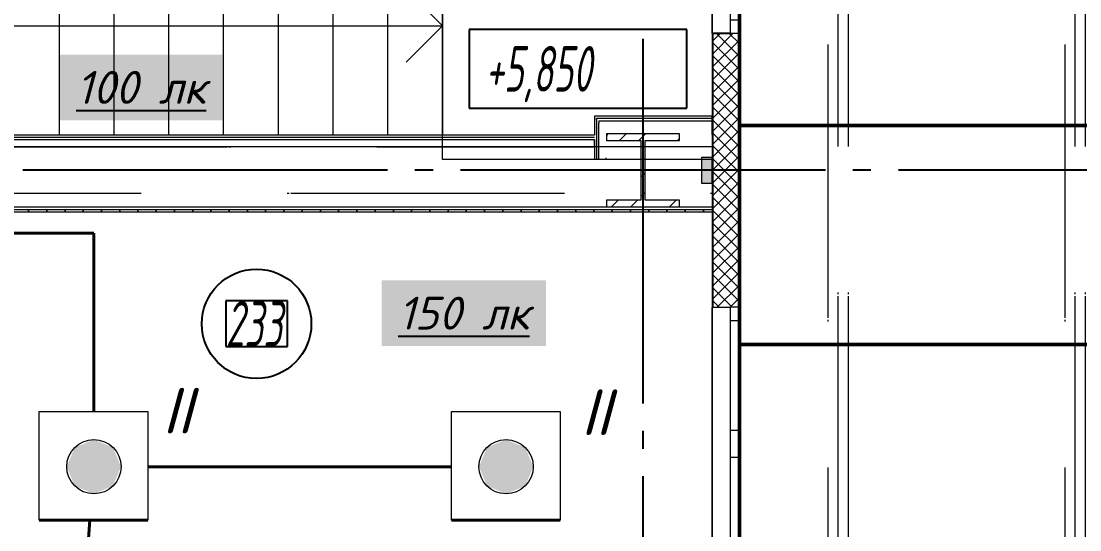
# Model space of a CAD drawing. Header units: millimetres. Extents: x 0 to 1286, y 0 to 420.
# Drawn here: x 550.1 to 608.1, y 199.9 to 227.8 of the extents above; entities that cross this region are included whole.
import ezdxf

# ---------------------------------------------------------------- set-up
doc = ezdxf.new("R2010")
doc.units = ezdxf.units.MM
doc.linetypes.add('ГОСТ 2.303 5', pattern=[24, 20, -1.5, 1, -1.5])
doc.linetypes.add('СПКБ-0000-000-АР#002$0$Achse', pattern=[2300, 0, -800, 1500, 0])
for name, color, linetype in [('Viewport2ForCustomObjects_0', 7, 'Continuous'), ('Номер помещения', 7, 'Continuous'), ('СПКБ-0000-000-АР#002$0$Колонны новые', 7, 'Continuous'), ('СПКБ-0000-000-АР#002$0$Лестница', 7, 'Continuous'), ('СПКБ-0000-000-АР#002$0$Оболочка - Крыша', 7, 'Continuous'), ('СПКБ-0000-000-АР#002$0$Окна ArchiCAD', 7, 'Continuous'), ('СПКБ-0000-000-АР#002$0$Перекрытие', 7, 'Continuous'), ('СПКБ-0000-000-АР#002$0$Перекрытие новые', 7, 'Continuous'), ('СПКБ-0000-000-АР#002$0$Стены', 7, 'Continuous'), ('СПКБ-0000-000-АР#002$0$Фахверк', 7, 'Continuous'), ('Строительные оси', 7, 'Continuous'), ('ЭО_РАБОЧЕЕ ОСВЕЩЕНИЕ', 7, 'Continuous')]:
    doc.layers.add(name, color=color, linetype=linetype)
for name, color, linetype, lineweight in [('СПКБ-0000-000-АР#002$0$Балка_Ном._пера__2', 8, 'Continuous', 15), ('СПКБ-0000-000-АР#002$0$Колонны новые_Ном._пера__20', 1, 'Continuous', 20), ('СПКБ-0000-000-АР#002$0$Лестница_Ном._пера__20', 1, 'Continuous', 20), ('СПКБ-0000-000-АР#002$0$Окна ArchiCAD_Ном._пера__6', 5, 'Continuous', 9), ('СПКБ-0000-000-АР#002$0$Перекрытие_Ном._пера__20', 1, 'Continuous', 20), ('СПКБ-0000-000-АР#002$0$Стены_Ном._пера__1', 7, 'Continuous', 13), ('СПКБ-0000-000-АР#002$0$Стены_Ном._пера__20', 1, 'Continuous', 20), ('СПКБ-0000-000-АР#002$0$Стены_Ном._пера__6', 5, 'Continuous', 9), ('СПКБ-0000-000-АР#002$0$Фахверк_Ном._пера__1', 7, 'Continuous', 13)]:
    doc.layers.add(name, color=color, linetype=linetype, lineweight=lineweight)
for name, color, linetype, lineweight, true_color in [('СПКБ-0000-000-АР#002$0$Колонны новые_Ном._пера__108', 7, 'Continuous', 13, 0xfd8379), ('СПКБ-0000-000-АР#002$0$Оболочка - Крыша_Ном._пера__4', 7, 'Continuous', 50, 0x029e21), ('СПКБ-0000-000-АР#002$0$Окна ArchiCAD_Ном._пера__68', 7, 'Continuous', 20, 0xfd4435), ('СПКБ-0000-000-АР#002$0$Перекрытие новые_Ном._пера__161', 7, 'Continuous', 13, 0xe11606), ('СПКБ-0000-000-АР#002$0$Стены_Ном._пера__68', 7, 'Continuous', 20, 0xfd4435), ('СПКБ-0000-000-АР#002$0$Фахверк_Ном._пера__102', 7, 'Continuous', 13, 0xcccccc)]:
    doc.layers.add(name, color=color, linetype=linetype, lineweight=lineweight, true_color=true_color)
doc.styles.add('1.8', font='isocpeui.ttf', dxfattribs={"height": 1.8})
doc.styles.add('2.5', font='isocpeui.ttf')
doc.styles.add('CustomTextStyle40', font='isocpeui.ttf', dxfattribs={"width": 0.592601, "height": 2.5})
doc.styles.add('CustomTextStyle44', font='isocpeui.ttf', dxfattribs={"width": 0.594182, "height": 2.5})
pattern_1 = [(45, (0, 0), (-35.35534, 35.35534), []), (135, (0, 0), (35.35534, 35.35534), [])]
pattern_2 = [(0, (0, 0), (0, 173.2051), [0, -100]), (0, (50, 86.6), (0, 173.2051), [0, -100])]

# ---------------------------------------------------------------- blocks, each defined once
blk = doc.blocks.new('*E728')
at = {"layer": 'Номер помещения', "color": 6, "linetype": 'Continuous'}
for p, q in [((248.838, 106.569), (236.9, 106.569)), ((236.9, 106.569), (236.9, 102.269)), ((248.838, 102.269), (248.838, 106.569)), ((236.9, 102.269), (248.838, 102.269))]:
    blk.add_line(p, q, dxfattribs=at)
at = {"layer": 'Номер помещения', "color": 7, "linetype": 'Continuous', "true_color": 0xffffff}
for p, q in [((226.935, 91.687), (223.56, 91.687)), ((223.56, 91.687), (223.56, 89.187)), ((226.935, 89.187), (226.935, 91.687)), ((223.56, 89.187), (226.935, 89.187)), ((223.56, 89.187), (223.56, 89.187))]:
    blk.add_line(p, q, dxfattribs=at)
at = {"layer": 'Номер помещения', "color": 6, "linetype": 'Continuous'}
blk.add_circle((225.247, 90.437), 3, dxfattribs=at)
at = {"layer": 'Строительные оси', "color": 3, "linetype": 'ГОСТ 2.303 5', "lineweight": 25}
for p, q in [((246.431, 202.072), (246.431, -45.143)), ((280.431, 98.857), (-283.569, 98.857))]:
    blk.add_line(p, q, dxfattribs=at)
at = {"layer": 'ЭО_РАБОЧЕЕ ОСВЕЩЕНИЕ', "color": 5, "lineweight": 40}
for p, q in [((216.326, 95.414), (186.681, 95.414)), ((216.326, 85.621), (216.326, 95.414)), ((219.284, 82.596), (235.935, 82.596)), ((219.284, 79.671), (213.334, 79.671)), ((216.105, 79.671), (214.298, 55.765)), ((241.885, 79.671), (235.935, 79.671))]:
    blk.add_line(p, q, dxfattribs=at)
at = {"layer": 'ЭО_РАБОЧЕЕ ОСВЕЩЕНИЕ', "color": 7, "lineweight": 0}
for p, q in [((213.334, 85.621), (219.284, 85.621)), ((213.334, 79.671), (213.334, 85.621)), ((219.284, 85.621), (219.284, 79.671)), ((235.935, 85.621), (241.885, 85.621)), ((235.935, 79.671), (235.935, 85.621)), ((241.885, 85.621), (241.885, 79.671))]:
    blk.add_line(p, q, dxfattribs=at)
for centre in [(216.326, 82.596), (238.927, 82.596)]:
    blk.add_circle(centre, 1.488, dxfattribs=at)
at = {"layer": 'ЭО_РАБОЧЕЕ ОСВЕЩЕНИЕ', "color": 5, "lineweight": 0}
for points in [[(215.275, 83.648), (214.839, 82.596), (217.814, 82.596)], [(216.326, 84.084), (215.275, 83.648), (217.378, 83.648)], [(215.275, 83.648), (217.378, 83.648), (217.814, 82.596)], [(237.875, 83.648), (237.439, 82.596), (240.414, 82.596)], [(238.927, 84.084), (237.875, 83.648), (239.979, 83.648)], [(237.875, 83.648), (239.979, 83.648), (240.414, 82.596)], [(214.839, 82.596), (215.275, 81.544), (217.378, 81.544)], [(214.839, 82.596), (217.814, 82.596), (217.378, 81.544)], [(237.439, 82.596), (237.875, 81.544), (239.979, 81.544)], [(237.439, 82.596), (240.414, 82.596), (239.979, 81.544)], [(215.275, 81.544), (217.378, 81.544), (216.326, 81.109)], [(237.875, 81.544), (239.979, 81.544), (238.927, 81.109)]]:
    blk.add_solid(points, dxfattribs=at)
at = {"layer": 'Номер помещения', "color": 0, "linetype": 'Continuous', "style": 'CustomTextStyle44', "width": 0.594182}
blk.add_text('+5,850', height=2.5, dxfattribs=at).set_placement((237.8, 103.169))
at = {"layer": 'Номер помещения', "linetype": 'Continuous', "style": 'CustomTextStyle40', "width": 0.592601}
blk.add_text('233', height=2.5, dxfattribs=at).set_placement((223.56, 89.187))
blk = doc.blocks.new('СПКБ-0000-000-АР#002$0$Перекрытие_1', base_point=(-24406.7, -2530.4))
at = {"layer": 'СПКБ-0000-000-АР#002$0$Перекрытие новые_Ном._пера__161', "color": 12, "linetype": 'Continuous', "lineweight": 13, "true_color": 0xe11606, "flags": 128}
blk.add_lwpolyline([(-17956.9, 25286.1), (17852.7, 25286.1), (17852.7, 19190.9), (22461.7, 19187.9), (22461.7, 18552.9), (22461.7, 17602.9), (22461.7, 15678), (25022.7, 15678), (25022.7, 12764.4), (19954.3, 12763.6), (19944.2, 10016.9), (25022.7, 10016.9), (25022.7, 7088.9), (22461.7, 7088.9), (22461.7, 5117.1), (22461.7, 4167.1), (22461.7, 3579), (17852.7, 3579), (17852.7, -2530.3), (5844.3, -2530.3)], dxfattribs=at)
blk = doc.blocks.new('СПКБ-0000-000-АР#002$0$Перекрытие_5', base_point=(23544.2, 12827.6))
at = {"layer": 'СПКБ-0000-000-АР#002$0$Перекрытие_Ном._пера__20', "color": 1, "linetype": 'Continuous', "lineweight": 20, "flags": 128}
blk.add_lwpolyline([(23544.2, 12827.6), (25022.7, 12827.6), (25022.7, 9943.9), (23544.2, 9943.9)], close=True, dxfattribs=at)
blk = doc.blocks.new('СПКБ-0000-000-АР#002$0$Двустворчатое Окно 19')
at = {"layer": 'СПКБ-0000-000-АР#002$0$Окна ArchiCAD_Ном._пера__6', "color": 5, "linetype": 'Continuous', "lineweight": 9}
for p, q in [((-747, 100), (747, 100)), ((-750, 0), (-675, 0)), ((-675, 0), (-675, -50)), ((-675, 0), (-75, 0)), ((-75, -50), (-75, 0)), ((-75, 0), (0, 0)), ((0, 0), (75, 0)), ((75, 0), (75, -50)), ((75, 0), (675, 0)), ((675, -50), (675, 0)), ((675, 0), (750, 0)), ((-750, -50), (750, -50)), ((-675, -50), (-750, -50)), ((-75, -50), (-675, -50)), ((0, -50), (-75, -50)), ((75, -50), (0, -50)), ((675, -50), (75, -50)), ((750, -50), (675, -50))]:
    blk.add_line(p, q, dxfattribs=at)
at = {"layer": 'СПКБ-0000-000-АР#002$0$Окна ArchiCAD_Ном._пера__68', "color": 20, "linetype": 'Continuous', "lineweight": 20, "true_color": 0xfd4435}
for p, q in [((-750, -47), (-750, 0)), ((750, -47), (750, 0)), ((-750, -50), (-750, -47)), ((750, -50), (750, -47))]:
    blk.add_line(p, q, dxfattribs=at)
blk = doc.blocks.new('СПКБ-0000-000-АР#002$0$Стена_5', base_point=(25022.7, 3584))
at = {"layer": 'СПКБ-0000-000-АР#002$0$Стены_Ном._пера__68', "linetype": 'Continuous', "lineweight": 20, "true_color": 0xfd4435}
for points in [[(25022.7, 10635.4), (25025.7, 10635.4), (25122.7, 10635.4), (25122.7, 10638.4), (25022.7, 10638.4)], [(25022.7, 9955.7), (25025.7, 9955.7), (25025.7, 10635.4), (25022.7, 10635.4)], [(25169.7, 9955.7), (25172.7, 9955.7), (25172.7, 10635.4), (25169.7, 10635.4)], [(25025.7, 9955.7), (25023.1, 9955.7), (25023.1, 9815.7), (25025.7, 9815.7)], [(25172.7, 9815.7), (25172.7, 9955.7), (25169.7, 9955.7), (25169.7, 9815.7)], [(25022.7, 9815.7), (25022.7, 9135.4), (25025.7, 9135.4), (25025.7, 9815.7)], [(25172.7, 9815.7), (25169.7, 9815.7), (25169.7, 9135.4), (25172.7, 9135.4)], [(25022.7, 9132.4), (25122.7, 9132.4), (25122.7, 9135.4), (25025.7, 9135.4), (25022.7, 9135.4)]]:
    blk.add_hatch(color=20, dxfattribs=at).paths.add_polyline_path(points)
h = blk.add_hatch(dxfattribs=at)
h.set_pattern_fill('СЕТКА_5X5_ДИАГОНАЛЬНАЯ', color=20, style=0, pattern_type=2)
h.set_pattern_definition(pattern_1)
h.paths.add_polyline_path([(25122.7, 10635.4), (25025.7, 10635.4), (25025.7, 9955.7), (25169.7, 9955.7), (25169.7, 10635.4)])
h = blk.add_hatch(dxfattribs=at)
h.set_pattern_fill('СЕТКА_5X5_ДИАГОНАЛЬНАЯ', color=20, style=0, pattern_type=2)
h.set_pattern_definition(pattern_1)
h.paths.add_polyline_path([(25169.7, 9815.7), (25169.7, 9955.7), (25025.7, 9955.7), (25025.7, 9815.7)])
h = blk.add_hatch(dxfattribs=at)
h.set_pattern_fill('СЕТКА_5X5_ДИАГОНАЛЬНАЯ', color=20, style=0, pattern_type=2)
h.set_pattern_definition(pattern_1)
h.paths.add_polyline_path([(25025.7, 9135.4), (25122.7, 9135.4), (25169.7, 9135.4), (25169.7, 9815.7), (25025.7, 9815.7)])
at = {"layer": 'СПКБ-0000-000-АР#002$0$Стены_Ном._пера__68', "color": 20, "linetype": 'Continuous', "lineweight": 20, "true_color": 0xfd4435}
for p, q in [((25122.7, 10638.4), (25022.7, 10638.4)), ((25022.7, 10635.4), (25022.7, 10638.4)), ((25025.7, 10635.4), (25025.7, 9955.7)), ((25025.7, 10635.4), (25122.7, 10635.4)), ((25122.7, 10635.4), (25122.7, 10638.4)), ((25169.7, 10635.4), (25122.7, 10635.4)), ((25169.7, 9955.7), (25169.7, 10635.4)), ((25172.7, 10635.4), (25169.7, 10635.4)), ((25025.7, 9955.7), (25025.7, 9815.7)), ((25169.7, 9815.7), (25169.7, 9955.7)), ((25025.7, 9815.7), (25025.7, 9135.4)), ((25169.7, 9135.4), (25169.7, 9815.7)), ((25022.7, 9135.4), (25022.7, 9132.4)), ((25122.7, 9132.4), (25022.7, 9132.4)), ((25025.7, 9135.4), (25122.7, 9135.4)), ((25122.7, 9135.4), (25122.7, 9132.4)), ((25169.7, 9135.4), (25122.7, 9135.4)), ((25172.7, 9135.4), (25169.7, 9135.4))]:
    blk.add_line(p, q, dxfattribs=at)
at = {"layer": 'СПКБ-0000-000-АР#002$0$Стены_Ном._пера__68', "color": 20, "linetype": 'Continuous', "lineweight": 20, "true_color": 0xfd4435, "flags": 128}
for points in [[(25022.7, 10635.4), (25022.7, 9955.7)], [(25172.7, 9135.4), (25172.7, 10635.4)], [(25022.7, 9815.7), (25022.7, 9135.4)]]:
    blk.add_lwpolyline(points, dxfattribs=at)
at = {"layer": 'СПКБ-0000-000-АР#002$0$Окна ArchiCAD', "color": 5, "linetype": 'Continuous', "lineweight": 9, "zscale": 1000, "rotation": 90}
for p in [(25122.7, 11385.4), (25122.7, 8385.4)]:
    blk.add_blockref('СПКБ-0000-000-АР#002$0$Двустворчатое Окно 19', p, dxfattribs=at)
blk = doc.blocks.new('СПКБ-0000-000-АР#002$0$Стена_90', base_point=(25022.7, 10082.2))
at = {"layer": 'СПКБ-0000-000-АР#002$0$Стены_Ном._пера__20', "linetype": 'Continuous', "lineweight": 20}
h = blk.add_hatch(dxfattribs=at)
h.set_pattern_fill('ШТУКАТУРКА', color=1, style=0, pattern_type=2)
h.set_pattern_definition(pattern_2)
h.paths.add_polyline_path([(24376.6, 10182.2), (24384.3, 10170.2), (24388.6, 10170.2), (24388.6, 10182.2)])
h = blk.add_hatch(dxfattribs=at)
h.set_pattern_fill('ШТУКАТУРКА', color=1, style=0, pattern_type=2)
h.set_pattern_definition(pattern_2)
h.paths.add_polyline_path([(24388.6, 10170.2), (24384.3, 10170.2), (24388.6, 10163.5)])
h = blk.add_hatch(dxfattribs=at)
h.set_pattern_fill('ШТУКАТУРКА', color=1, style=0, pattern_type=2)
h.set_pattern_definition(pattern_2)
h.paths.add_polyline_path([(24388.6, 10170.2), (25022.7, 10170.2), (25022.7, 10182.2), (24388.6, 10182.2)])
h = blk.add_hatch(dxfattribs=at)
h.set_pattern_fill('ШТУКАТУРКА', color=1, style=0, pattern_type=2)
h.set_pattern_definition(pattern_2)
h.paths.add_polyline_path([(24400.6, 10170.2), (24388.6, 10170.2), (24388.6, 10163.5), (24392.6, 10157.2), (24400.6, 10157.2)])
h = blk.add_hatch(dxfattribs=at)
h.set_pattern_fill('ШТУКАТУРКА', color=1, style=0, pattern_type=2)
h.set_pattern_definition(pattern_2)
h.paths.add_polyline_path([(24400.6, 10157.2), (24392.6, 10157.2), (24400.6, 10144.7)])
h = blk.add_hatch(dxfattribs=at)
h.set_pattern_fill('ШТУКАТУРКА', color=1, style=0, pattern_type=2)
h.set_pattern_definition(pattern_2)
h.paths.add_polyline_path([(24400.6, 10157.2), (25022.7, 10157.2), (25022.7, 10170.2), (24400.6, 10170.2)])
at = {"layer": 'СПКБ-0000-000-АР#002$0$Стены_Ном._пера__1', "color": 7, "linetype": 'Continuous', "lineweight": 13, "flags": 128}
blk.add_lwpolyline([(25022.7, 10082.2), (25022.7, 10157.2)], dxfattribs=at)
at = {"layer": 'СПКБ-0000-000-АР#002$0$Стены_Ном._пера__1', "color": 7, "linetype": 'СПКБ-0000-000-АР#002$0$Achse', "lineweight": 13, "flags": 128}
blk.add_lwpolyline([(24440.6, 10082.2), (25022.7, 10082.2)], dxfattribs=at)
at = {"layer": 'СПКБ-0000-000-АР#002$0$Стены_Ном._пера__20', "color": 1, "linetype": 'Continuous', "lineweight": 20, "flags": 128}
for points in [[(25022.7, 10182.2), (24376.6, 10182.2)], [(25022.7, 10170.2), (25022.7, 10182.2)], [(25022.7, 10157.2), (25022.7, 10170.2)]]:
    blk.add_lwpolyline(points, dxfattribs=at)
at = {"layer": 'СПКБ-0000-000-АР#002$0$Стены_Ном._пера__68', "color": 20, "linetype": 'Continuous', "lineweight": 20, "true_color": 0xfd4435}
for p, q in [((24388.6, 10163.5), (24388.6, 10170.2)), ((24400.6, 10170.2), (24388.6, 10170.2)), ((25022.7, 10170.2), (24400.6, 10170.2)), ((24400.6, 10157.2), (24400.6, 10144.7)), ((24400.6, 10157.2), (25022.7, 10157.2))]:
    blk.add_line(p, q, dxfattribs=at)
blk = doc.blocks.new('СПКБ-0000-000-АР#002$0$Стена_91', base_point=(24440.6, 10082.2))
at = {"layer": 'СПКБ-0000-000-АР#002$0$Стены_Ном._пера__20', "linetype": 'Continuous', "lineweight": 20}
h = blk.add_hatch(dxfattribs=at)
h.set_pattern_fill('ШТУКАТУРКА', color=1, style=0, pattern_type=2)
h.set_pattern_definition(pattern_2)
h.paths.add_polyline_path([(24376.6, 10170.2), (24384.3, 10170.2), (24376.6, 10182.2)])
h = blk.add_hatch(dxfattribs=at)
h.set_pattern_fill('ШТУКАТУРКА', color=1, style=0, pattern_type=2)
h.set_pattern_definition(pattern_2)
h.paths.add_polyline_path([(24376.6, 10170.2), (24376.6, 9943.9), (24388.6, 9943.9), (24388.6, 10163.5), (24384.3, 10170.2)])
h = blk.add_hatch(dxfattribs=at)
h.set_pattern_fill('ШТУКАТУРКА', color=1, style=0, pattern_type=2)
h.set_pattern_definition(pattern_2)
h.paths.add_polyline_path([(24392.6, 10157.2), (24388.6, 10163.5), (24388.6, 10157.2)])
h = blk.add_hatch(dxfattribs=at)
h.set_pattern_fill('ШТУКАТУРКА', color=1, style=0, pattern_type=2)
h.set_pattern_definition(pattern_2)
h.paths.add_polyline_path([(24388.6, 10157.2), (24388.6, 9943.9), (24400.6, 9943.9), (24400.6, 10144.7), (24392.6, 10157.2)])
at = {"layer": 'СПКБ-0000-000-АР#002$0$Стены_Ном._пера__1', "color": 7, "linetype": 'СПКБ-0000-000-АР#002$0$Achse', "lineweight": 13, "flags": 128}
blk.add_lwpolyline([(24440.6, 9943.9), (24440.6, 10082.2)], dxfattribs=at)
at = {"layer": 'СПКБ-0000-000-АР#002$0$Стены_Ном._пера__1', "color": 7, "linetype": 'Continuous', "lineweight": 13, "flags": 128}
blk.add_lwpolyline([(24440.6, 9943.9), (24400.6, 9943.9)], dxfattribs=at)
at = {"layer": 'СПКБ-0000-000-АР#002$0$Стены_Ном._пера__20', "color": 1, "linetype": 'Continuous', "lineweight": 20, "flags": 128}
blk.add_lwpolyline([(24376.6, 10182.2), (24376.6, 10170.2)], dxfattribs=at)
at = {"layer": 'СПКБ-0000-000-АР#002$0$Стены_Ном._пера__6', "color": 5, "linetype": 'Continuous', "lineweight": 9, "flags": 128}
for points in [[(24376.6, 10170.2), (24376.6, 10077.9)], [(24376.6, 10053.9), (24376.6, 9943.9)], [(24388.6, 9943.9), (24376.6, 9943.9)], [(24400.6, 9943.9), (24388.6, 9943.9)]]:
    blk.add_lwpolyline(points, dxfattribs=at)
at = {"layer": 'СПКБ-0000-000-АР#002$0$Стены_Ном._пера__68', "color": 20, "linetype": 'Continuous', "lineweight": 20, "true_color": 0xfd4435}
for p, q in [((24388.6, 10163.5), (24388.6, 10157.2)), ((24388.6, 10157.2), (24388.6, 9943.9)), ((24400.6, 9943.9), (24400.6, 10144.7))]:
    blk.add_line(p, q, dxfattribs=at)
blk = doc.blocks.new('СПКБ-0000-000-АР#002$0$Стена_251', base_point=(18468.1, 9758.3))
at = {"layer": 'СПКБ-0000-000-АР#002$0$Стены_Ном._пера__20', "linetype": 'Continuous', "lineweight": 20}
h = blk.add_hatch(dxfattribs=at)
h.set_pattern_fill('ШТУКАТУРКА', color=1, style=0, pattern_type=2)
h.set_pattern_definition(pattern_2)
h.paths.add_polyline_path([(19896.3, 9670.3), (25022.7, 9670.3), (25022.7, 9683.3), (19896.3, 9683.3)])
h = blk.add_hatch(dxfattribs=at)
h.set_pattern_fill('ШТУКАТУРКА', color=1, style=0, pattern_type=2)
h.set_pattern_definition(pattern_2)
h.paths.add_polyline_path([(19896.3, 9670.3), (19896.3, 9658.3), (25022.7, 9658.3), (25022.7, 9670.3)])
at = {"layer": 'СПКБ-0000-000-АР#002$0$Стены_Ном._пера__1', "color": 7, "linetype": 'СПКБ-0000-000-АР#002$0$Achse', "lineweight": 13, "flags": 128}
blk.add_lwpolyline([(25022.7, 9758.3), (20053.3, 9758.3)], dxfattribs=at)
at = {"layer": 'СПКБ-0000-000-АР#002$0$Стены_Ном._пера__1', "color": 7, "linetype": 'Continuous', "lineweight": 13, "flags": 128}
blk.add_lwpolyline([(25022.7, 9758.3), (25022.7, 9683.3)], dxfattribs=at)
at = {"layer": 'СПКБ-0000-000-АР#002$0$Стены_Ном._пера__20', "color": 1, "linetype": 'Continuous', "lineweight": 20, "flags": 128}
for points in [[(19896.3, 9658.3), (25022.7, 9658.3)], [(25022.7, 9683.3), (25022.7, 9670.3)], [(25022.7, 9670.3), (25022.7, 9658.3)]]:
    blk.add_lwpolyline(points, dxfattribs=at)
at = {"layer": 'СПКБ-0000-000-АР#002$0$Стены_Ном._пера__68', "color": 20, "linetype": 'Continuous', "lineweight": 20, "true_color": 0xfd4435}
for p, q in [((25022.7, 9683.3), (19896.3, 9683.3)), ((19896.3, 9670.3), (25022.7, 9670.3))]:
    blk.add_line(p, q, dxfattribs=at)
blk = doc.blocks.new('СПКБ-0000-000-АР#002$0$Стена_253', base_point=(24440.6, 10013.9))
at = {"layer": 'СПКБ-0000-000-АР#002$0$Стены_Ном._пера__20', "linetype": 'Continuous', "lineweight": 20}
h = blk.add_hatch(dxfattribs=at)
h.set_pattern_fill('ШТУКАТУРКА', color=1, style=0, pattern_type=2)
h.set_pattern_definition(pattern_2)
h.paths.add_polyline_path([(24376.6, 10077.9), (19954.3, 10077.9), (19954.3, 10065.9), (24376.6, 10065.9)])
h = blk.add_hatch(dxfattribs=at)
h.set_pattern_fill('ШТУКАТУРКА', color=1, style=0, pattern_type=2)
h.set_pattern_definition(pattern_2)
h.paths.add_polyline_path([(19954.3, 10053.9), (24376.6, 10053.9), (24376.6, 10065.9), (19954.3, 10065.9)])
at = {"layer": 'СПКБ-0000-000-АР#002$0$Стены_Ном._пера__1', "color": 7, "linetype": 'Continuous', "lineweight": 13, "flags": 128}
blk.add_lwpolyline([(24376.6, 10013.9), (24376.6, 10053.9)], dxfattribs=at)
at = {"layer": 'СПКБ-0000-000-АР#002$0$Стены_Ном._пера__1', "color": 7, "linetype": 'СПКБ-0000-000-АР#002$0$Achse', "lineweight": 13, "flags": 128}
blk.add_lwpolyline([(20053.3, 10013.9), (24376.6, 10013.9)], dxfattribs=at)
at = {"layer": 'СПКБ-0000-000-АР#002$0$Стены_Ном._пера__6', "color": 5, "linetype": 'Continuous', "lineweight": 9, "flags": 128}
blk.add_lwpolyline([(24376.6, 10077.9), (19954.3, 10077.9)], dxfattribs=at)
at = {"layer": 'СПКБ-0000-000-АР#002$0$Стены_Ном._пера__68', "color": 20, "linetype": 'Continuous', "lineweight": 20, "true_color": 0xfd4435}
for p, q in [((24376.6, 10065.9), (19954.3, 10065.9)), ((19954.3, 10053.9), (24376.6, 10053.9))]:
    blk.add_line(p, q, dxfattribs=at)
blk = doc.blocks.new('СПКБ-0000-000-АР#002$0$Колонна_103', base_point=(24643.1, 9885.7))
at = {"layer": 'СПКБ-0000-000-АР#002$0$Колонны новые_Ном._пера__108', "linetype": 'Continuous', "lineweight": 13, "true_color": 0xfd8379}
h = blk.add_hatch(dxfattribs=at)
h.set_pattern_fill('СТАЛЬ', color=11, style=0, pattern_type=2)
h.set_pattern_definition([(45, (0, 0), (-159.099, 159.099), []), (45, (-53.03, 53.03), (-159.099, 159.099), [])])
h.paths.add_polyline_path([(24443.1, 9685.7), (24843.1, 9685.7), (24843.1, 9722.4), (24654.8, 9722.4), (24654.8, 10049.1), (24843.1, 10049.1), (24843.1, 10085.7), (24443.1, 10085.7), (24443.1, 10049.1), (24631.4, 10049.1), (24631.4, 9722.4), (24443.1, 9722.4)])
at = {"layer": 'СПКБ-0000-000-АР#002$0$Колонны новые_Ном._пера__20', "color": 1, "linetype": 'Continuous', "lineweight": 20}
for p, q in [((24843.1, 10085.7), (24443.1, 10085.7)), ((24443.1, 10085.7), (24443.1, 10049.1)), ((24443.1, 10049.1), (24631.4, 10049.1)), ((24631.4, 10049.1), (24631.4, 9722.4)), ((24654.8, 9722.4), (24654.8, 10049.1)), ((24654.8, 10049.1), (24843.1, 10049.1)), ((24843.1, 10049.1), (24843.1, 10085.7)), ((24631.4, 9722.4), (24443.1, 9722.4)), ((24443.1, 9722.4), (24443.1, 9685.7)), ((24843.1, 9722.4), (24654.8, 9722.4)), ((24843.1, 9685.7), (24843.1, 9722.4)), ((24443.1, 9685.7), (24843.1, 9685.7))]:
    blk.add_line(p, q, dxfattribs=at)
blk = doc.blocks.new('СПКБ-0000-000-АР#002$0$Крыша_4', base_point=(27562.3, 16185.7))
at = {"layer": 'СПКБ-0000-000-АР#002$0$Оболочка - Крыша_Ном._пера__4', "linetype": 'Continuous', "lineweight": 50, "true_color": 0x029e21}
h = blk.add_hatch(dxfattribs=at)
h.set_pattern_fill('ПАНЕЛЬ_СЭНДВИЧ_ГОРИЗ', color=104, style=0, pattern_type=2)
h.set_pattern_definition([(180, (27028.7, 11402.7), (0, 1200), [])])
h.paths.add_polyline_path([(27562.3, 16185.7), (25172.7, 16185.7), (25172.7, 6585.3), (27562.3, 6585.3)])
at = {"layer": 'СПКБ-0000-000-АР#002$0$Оболочка - Крыша_Ном._пера__4', "color": 104, "linetype": 'Continuous', "lineweight": 50, "true_color": 0x029e21, "flags": 128}
blk.add_lwpolyline([(27562.3, 16185.7), (25172.7, 16185.7), (25172.7, 6585.3), (27562.3, 6585.3)], close=True, dxfattribs=at)
blk = doc.blocks.new('СПКБ-0000-000-АР#002$0$Лестничный Марш ЖБ 19_5')
at = {"layer": 'СПКБ-0000-000-АР#002$0$Лестница_Ном._пера__20', "color": 1, "linetype": 'Continuous', "lineweight": 20}
for p, q in [((1200, 3600), (0, 3600)), ((0, 3600), (0, 0)), ((600, 3600), (400, 3400)), ((600, 0), (600, 3600)), ((800, 3400), (600, 3600)), ((1200, 0), (1200, 3600)), ((0, 3300), (1200, 3300)), ((0, 3000), (1200, 3000)), ((0, 2700), (1200, 2700)), ((0, 2400), (1200, 2400)), ((0, 2100), (1200, 2100)), ((0, 1800), (1200, 1800)), ((0, 1500), (1200, 1500)), ((0, 1200), (1200, 1200)), ((0, 900), (1200, 900)), ((0, 600), (1200, 600)), ((0, 300), (1200, 300)), ((0, 0), (1200, 0))]:
    blk.add_line(p, q, dxfattribs=at)
for start, end in [(0, 180), (180, 0)]:
    blk.add_arc((600, 0), 100, start, end, dxfattribs=at)
blk = doc.blocks.new('СПКБ-0000-000-АР#002$0$Балка - Двутавр 19_2')
at = {"layer": 'СПКБ-0000-000-АР#002$0$Балка_Ном._пера__2', "color": 8, "linetype": 'СПКБ-0000-000-АР#002$0$Achse', "lineweight": 15}
for p, q in [((4500, 57.15), (0, 57.15)), ((0, 0), (9000, 0)), ((0, -57.15), (4500, -57.15))]:
    blk.add_line(p, q, dxfattribs=at)
blk = doc.blocks.new('СПКБ-0000-000-АР#002$0$Колонна_134', base_point=(24993.1, 9885.7))
at = {"layer": 'СПКБ-0000-000-АР#002$0$Фахверк_Ном._пера__102', "linetype": 'Continuous', "lineweight": 13, "true_color": 0xcccccc}
blk.add_hatch(color=254, dxfattribs=at).paths.add_polyline_path([(25023.1, 9815.7), (25023.1, 9955.7), (24963.1, 9955.7), (24963.1, 9815.7)])
at = {"layer": 'СПКБ-0000-000-АР#002$0$Фахверк_Ном._пера__1', "color": 7, "linetype": 'Continuous', "lineweight": 13, "flags": 128}
blk.add_lwpolyline([(25023.1, 9815.7), (25023.1, 9955.7), (24963.1, 9955.7), (24963.1, 9815.7)], close=True, dxfattribs=at)
blk = doc.blocks.new('*E727')
at = {"layer": 'СПКБ-0000-000-АР#002$0$Балка_Ном._пера__2', "color": 8, "linetype": 'СПКБ-0000-000-АР#002$0$Achse', "lineweight": 15, "xscale": 0.01, "yscale": 0.01, "zscale": 10, "rotation": 90}
for p in [(533.45, 117.515), (546.446, 117.515)]:
    blk.add_blockref('СПКБ-0000-000-АР#002$0$Балка - Двутавр 19_2', p, dxfattribs=at)
at = {"layer": 'СПКБ-0000-000-АР#002$0$Колонны новые', "color": 1, "lineweight": 20, "xscale": 0.01, "yscale": 0.01, "zscale": 0.01}
blk.add_blockref('СПКБ-0000-000-АР#002$0$Колонна_103', (522.75, 147.515), dxfattribs=at)
at = {"layer": 'СПКБ-0000-000-АР#002$0$Лестница', "color": 161, "linetype": 'Continuous', "lineweight": 20, "true_color": 0xaaaaff, "xscale": -0.01, "yscale": 0.01, "zscale": 10, "rotation": 270}
blk.add_blockref('СПКБ-0000-000-АР#002$0$Лестничный Марш ЖБ 19_5', (475.76, 149.436), dxfattribs=at)
at = {"layer": 'СПКБ-0000-000-АР#002$0$Оболочка - Крыша', "color": 104, "linetype": 'Continuous', "lineweight": 50, "true_color": 0x029e21, "xscale": 0.01, "yscale": 0.01, "zscale": 0.01}
blk.add_blockref('СПКБ-0000-000-АР#002$0$Крыша_4', (551.941, 210.515), dxfattribs=at)
at = {"layer": 'СПКБ-0000-000-АР#002$0$Перекрытие', "color": 1, "linetype": 'Continuous', "lineweight": 20, "xscale": 0.01, "yscale": 0.01, "zscale": 0.01}
blk.add_blockref('СПКБ-0000-000-АР#002$0$Перекрытие_5', (511.76, 176.933), dxfattribs=at)
at = {"layer": 'СПКБ-0000-000-АР#002$0$Перекрытие новые', "color": 12, "linetype": 'Continuous', "lineweight": 13, "true_color": 0xe11606, "xscale": 0.01, "yscale": 0.01, "zscale": 0.01}
blk.add_blockref('СПКБ-0000-000-АР#002$0$Перекрытие_1', (32.251, 23.353), dxfattribs=at)
at = {"layer": 'СПКБ-0000-000-АР#002$0$Стены', "color": 20, "lineweight": 20, "true_color": 0xfd4435, "xscale": 0.01, "yscale": 0.01, "zscale": 0.01}
blk.add_blockref('СПКБ-0000-000-АР#002$0$Стена_5', (526.546, 84.497), dxfattribs=at)
at = {"layer": 'СПКБ-0000-000-АР#002$0$Стены', "color": 12, "lineweight": 50, "true_color": 0xdf0000, "xscale": 0.01, "yscale": 0.01, "zscale": 0.01}
for name, p in [('СПКБ-0000-000-АР#002$0$Стена_251', (461, 146.24)), ('СПКБ-0000-000-АР#002$0$Стена_90', (526.546, 149.48)), ('СПКБ-0000-000-АР#002$0$Стена_91', (520.725, 149.48)), ('СПКБ-0000-000-АР#002$0$Стена_253', (520.725, 148.797))]:
    blk.add_blockref(name, p, dxfattribs=at)
at = {"layer": 'СПКБ-0000-000-АР#002$0$Фахверк', "color": 7, "lineweight": 13, "xscale": 0.01, "yscale": 0.01, "zscale": 0.01}
blk.add_blockref('СПКБ-0000-000-АР#002$0$Колонна_134', (526.25, 147.515), dxfattribs=at)

msp = doc.modelspace()

# ---------------------------------------------------------------- block references
msp.add_blockref('*E727', (61.438, 72.071))
at = {"layer": 'Viewport2ForCustomObjects_0'}
msp.add_blockref('*E728', (337.756, 120.729), dxfattribs=at)

# ---------------------------------------------------------------- texts
at = {"layer": 'ЭО_РАБОЧЕЕ ОСВЕЩЕНИЕ', "char_height": 1.8, "attachment_point": 5, "style": '1.8', "bg_fill": 1, "box_fill_scale": 1.5, "bg_fill_color": 7, "bg_fill_true_color": 16777215, "bg_fill_transparency": 0}
for s, insert in [('{\\L100 лк}', (556.674, 224.131)), ('{\\L150 лк}', (574.366, 211.748))]:
    msp.add_mtext(s, dxfattribs=dict(at, insert=insert))
at = {"layer": 'ЭО_РАБОЧЕЕ ОСВЕЩЕНИЕ', "char_height": 2.5, "attachment_point": 5, "style": '2.5'}
for insert in [(558.654, 206.404), (581.6, 206.318)]:
    msp.add_mtext('II', dxfattribs=dict(at, insert=insert))

doc.saveas('drawing.dxf')
